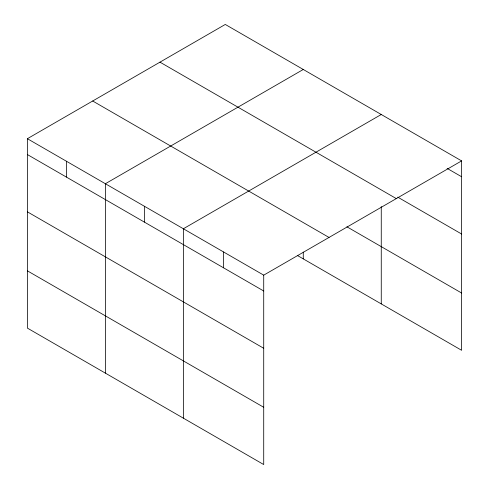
<?xml version="1.0" encoding="UTF-8"?>
<svg xmlns="http://www.w3.org/2000/svg" width="489" height="489" viewBox="0 0 489 489"><rect width="100%" height="100%" fill="white"/><g stroke="black" fill="none" stroke-linecap="round" stroke-linejoin="round"><path stroke-width="0.73" d="M27.384 138.705L263.718 275.148L263.718 464.55L27.384 328.107L27.384 138.705L225.282 24.45L461.616 160.893L461.616 350.295L297.324 255.441M303.272 69.475L105.373 183.73L105.373 373.131M381.261 114.505L183.363 228.76L183.363 418.156M263.718 275.148L461.616 160.893M447.123 168.381L461.616 176.749M397.728 197.134L461.616 234.017M159.976 62.152L396.31 198.601M346.897 226.792L461.616 293.021M92.69 101.003L329.024 237.446M27.384 154.555L263.718 291.004M27.384 211.829L263.718 348.272M27.384 270.833L263.718 407.282M381.261 206.541L381.261 303.901M303.272 252.098L303.272 258.877M223.54 251.951L223.54 267.807M144.371 206.248L144.371 222.098M66.382 161.217L66.382 177.073"/></g></svg>
